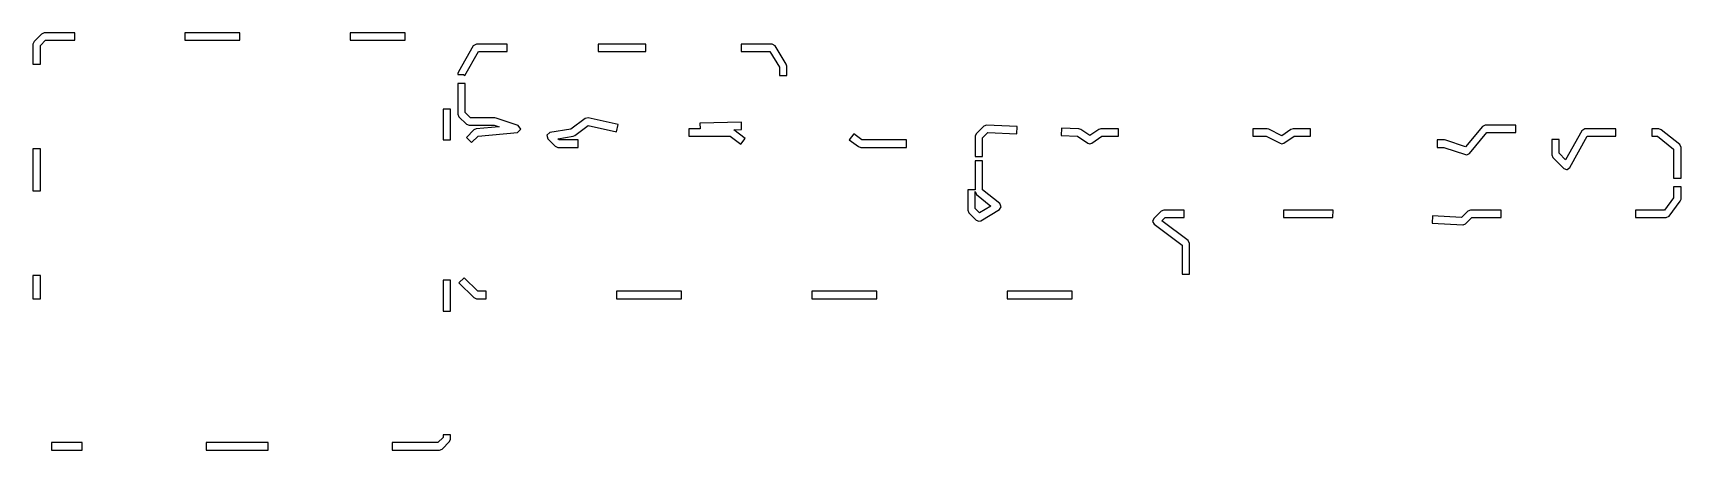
# Model space of a CAD drawing. Extents: x 0 to 5.27, y 0 to 1.33.
import ezdxf

# ---------------------------------------------------------------- set-up
doc = ezdxf.new("R2010")
doc.units = 0
doc.layers.get('0').update_dxf_attribs({"linetype": 'CONTINUOUS'})

msp = doc.modelspace()

# ---------------------------------------------------------------- linework, layer by layer
at = {"color": 160}
for p, q in [((0.0271, 1.3312), (0.0035, 1.3076)), ((0.0354, 1.3346), (0.0271, 1.3312)), ((0.1338, 1.3346), (0.0354, 1.3346)), ((0.1338, 1.311), (0.1338, 1.3346)), ((0.6616, 1.3346), (0.4857, 1.3346)), ((0.4857, 1.3346), (0.4857, 1.311)), ((0.6616, 1.311), (0.6616, 1.3346)), ((1.1894, 1.3346), (1.0135, 1.3346)), ((1.0135, 1.3346), (1.0135, 1.311)), ((1.1894, 1.311), (1.1894, 1.3346)), ((0.0035, 1.3076), (0, 1.2992)), ((0, 1.2992), (0, 1.2342)), ((0.0236, 1.2943), (0.0403, 1.311)), ((0.0236, 1.2342), (0.0236, 1.2943)), ((0.0403, 1.311), (0.1338, 1.311)), ((0.4857, 1.311), (0.6616, 1.311)), ((1.0135, 1.311), (1.1894, 1.311)), ((1.4071, 1.2933), (1.3598, 1.2106)), ((1.3803, 1.1989), (1.4242, 1.2756)), ((1.4173, 1.2992), (1.4071, 1.2933)), ((1.5157, 1.2992), (1.4173, 1.2992)), ((1.4242, 1.2756), (1.5157, 1.2756)), ((1.5157, 1.2756), (1.5157, 1.2992)), ((1.9588, 1.2992), (1.8064, 1.2992)), ((1.8064, 1.2992), (1.8064, 1.2756)), ((1.8064, 1.2756), (1.9588, 1.2756)), ((1.9588, 1.2756), (1.9588, 1.2992)), ((2.3622, 1.2992), (2.2637, 1.2992)), ((2.2637, 1.2992), (2.2637, 1.2756)), ((2.2637, 1.2756), (2.3555, 1.2756)), ((2.3555, 1.2756), (2.3858, 1.2251)), ((2.3723, 1.2935), (2.3622, 1.2992)), ((2.4078, 1.2344), (2.3723, 1.2935)), ((0, 1.2342), (0.0236, 1.2342)), ((2.3858, 1.2251), (2.3858, 1.1988)), ((2.4094, 1.2284), (2.4078, 1.2344)), ((2.4094, 1.1988), (2.4094, 1.2284)), ((1.3598, 1.2106), (1.3582, 1.2047)), ((1.3582, 1.2047), (1.3582, 1.2015)), ((1.3582, 1.2015), (1.3757, 1.2015)), ((1.3819, 1.1732), (1.3582, 1.1732)), ((1.3582, 1.1732), (1.3582, 1.0748)), ((1.3757, 1.2015), (1.3803, 1.1989)), ((1.3819, 1.0797), (1.3819, 1.1732)), ((2.3858, 1.1988), (2.4094, 1.1988)), ((1.3346, 1.0905), (1.311, 1.0905)), ((1.311, 1.0905), (1.311, 0.9921)), ((1.3346, 0.9921), (1.3346, 1.0905)), ((1.3582, 1.0748), (1.3617, 1.0665)), ((1.3617, 1.0665), (1.3854, 1.0429)), ((1.3986, 1.063), (1.3819, 1.0797)), ((1.4764, 1.063), (1.3986, 1.063)), ((1.4801, 1.0624), (1.4764, 1.063)), ((1.5509, 1.0388), (1.4801, 1.0624)), ((1.7645, 1.0607), (1.7196, 1.0269)), ((1.7742, 1.0627), (1.7645, 1.0607)), ((1.8703, 1.0414), (1.7742, 1.0627)), ((1.3854, 1.0429), (1.3937, 1.0394)), ((1.409, 1.0241), (1.3854, 1.0005)), ((1.3937, 1.0394), (1.4744, 1.0394)), ((1.4021, 0.9838), (1.4226, 1.0043)), ((1.4162, 1.0275), (1.409, 1.0241)), ((1.49, 1.0342), (1.4162, 1.0275)), ((1.4226, 1.0043), (1.5483, 1.0158)), ((1.4744, 1.0394), (1.49, 1.0342)), ((1.5483, 1.0158), (1.559, 1.0262)), ((1.559, 1.0262), (1.5509, 1.0388)), ((1.6516, 1.0156), (1.6422, 1.0075)), ((1.6422, 1.0075), (1.6452, 0.9956)), ((1.7196, 1.0269), (1.6516, 1.0156)), ((1.6781, 0.996), (1.7264, 1.0041)), ((1.7264, 1.0041), (1.7315, 1.0063)), ((1.7315, 1.0063), (1.7744, 1.0385)), ((1.7744, 1.0385), (1.8651, 1.0183)), ((1.8651, 1.0183), (1.8703, 1.0414)), ((2.1324, 1.0276), (2.096, 1.0276)), ((2.096, 1.0276), (2.096, 1.0039)), ((2.096, 1.0039), (2.2283, 1.0039)), ((2.2643, 1.049), (2.1319, 1.0457)), ((2.1319, 1.0457), (2.1324, 1.0276)), ((2.2283, 1.0039), (2.2625, 0.9784)), ((2.2399, 1.0248), (2.2649, 1.0254)), ((2.2766, 0.9972), (2.2399, 1.0248)), ((2.2649, 1.0254), (2.2643, 1.049)), ((2.6235, 1.0117), (2.6093, 0.9928)), ((2.6496, 0.9921), (2.6235, 1.0117)), ((3.0152, 1.0123), (3.0118, 1.004)), ((3.0118, 1.004), (3.0118, 0.9389)), ((3.0389, 1.0359), (3.0152, 1.0123)), ((3.0354, 0.999), (3.0519, 1.0156)), ((3.0477, 1.0394), (3.0389, 1.0359)), ((3.1461, 1.0354), (3.0477, 1.0394)), ((3.0519, 1.0156), (3.1451, 1.0118)), ((3.1451, 1.0118), (3.1461, 1.0354)), ((3.2872, 1.0298), (3.2862, 1.0062)), ((3.2862, 1.0062), (3.3387, 1.0041)), ((3.343, 1.0276), (3.2872, 1.0298)), ((3.3387, 1.0041), (3.3714, 0.9823)), ((3.3491, 1.0255), (3.343, 1.0276)), ((3.3779, 1.0064), (3.3491, 1.0255)), ((3.4068, 1.0255), (3.3779, 1.0064)), ((3.3845, 0.9823), (3.4169, 1.0039)), ((3.4134, 1.0276), (3.4068, 1.0255)), ((3.4692, 1.0276), (3.4134, 1.0276)), ((3.4169, 1.0039), (3.4692, 1.0039)), ((3.4692, 1.0039), (3.4692, 1.0276)), ((3.9449, 1.0276), (3.8992, 1.0276)), ((3.8992, 1.0276), (3.8992, 1.0039)), ((3.8992, 1.0039), (3.9421, 1.0039)), ((3.9421, 1.0039), (3.9868, 0.9816)), ((3.9501, 1.0263), (3.9449, 1.0276)), ((3.9913, 1.0057), (3.9501, 1.0263)), ((4.021, 1.0255), (3.9913, 1.0057)), ((3.9986, 0.9823), (4.0311, 1.0039)), ((4.0276, 1.0276), (4.021, 1.0255)), ((4.0834, 1.0276), (4.0276, 1.0276)), ((4.0311, 1.0039), (4.0834, 1.0039)), ((4.0834, 1.0039), (4.0834, 1.0276)), ((4.6326, 1.0351), (4.5788, 0.9704)), ((4.5917, 0.9491), (4.6472, 1.0157)), ((4.6417, 1.0394), (4.6326, 1.0351)), ((4.7401, 1.0394), (4.6417, 1.0394)), ((4.6472, 1.0157), (4.7401, 1.0157)), ((4.7401, 1.0157), (4.7401, 1.0394)), ((4.9503, 1.0215), (4.8988, 0.9289)), ((4.9119, 0.9037), (4.9676, 1.0039)), ((4.9606, 1.0276), (4.9503, 1.0215)), ((5.059, 1.0276), (4.9606, 1.0276)), ((4.9676, 1.0039), (5.059, 1.0039)), ((5.059, 1.0039), (5.059, 1.0276)), ((5.1968, 1.0276), (5.174, 1.0276)), ((5.174, 1.0276), (5.174, 1.0039)), ((5.174, 1.0039), (5.1927, 1.0039)), ((5.1927, 1.0039), (5.2441, 0.9628)), ((5.2042, 1.025), (5.1968, 1.0276)), ((5.2633, 0.9778), (5.2042, 1.025)), ((0.0236, 0.9641), (0, 0.9641)), ((0, 0.9641), (0, 0.8291)), ((0.0236, 0.8291), (0.0236, 0.9641)), ((1.311, 0.9921), (1.3346, 0.9921)), ((1.3854, 1.0005), (1.4021, 0.9838)), ((1.6452, 0.9956), (1.6688, 0.972)), ((1.6688, 0.972), (1.6771, 0.9685)), ((1.6771, 0.9685), (1.7421, 0.9685)), ((1.682, 0.9921), (1.6781, 0.996)), ((1.7421, 0.9921), (1.682, 0.9921)), ((1.7421, 0.9685), (1.7421, 0.9921)), ((2.2625, 0.9784), (2.2766, 0.9972)), ((2.6093, 0.9928), (2.6386, 0.9709)), ((2.6386, 0.9709), (2.6457, 0.9685)), ((2.6457, 0.9685), (2.7919, 0.9685)), ((2.7919, 0.9921), (2.6496, 0.9921)), ((2.7919, 0.9685), (2.7919, 0.9921)), ((3.0354, 0.9389), (3.0354, 0.999)), ((3.3714, 0.9823), (3.3779, 0.9803)), ((3.3779, 0.9803), (3.3845, 0.9823)), ((3.9868, 0.9816), (3.9921, 0.9803)), ((3.9921, 0.9803), (3.9986, 0.9823)), ((4.5118, 0.9921), (4.4881, 0.9921)), ((4.4881, 0.9921), (4.4881, 0.9685)), ((4.4881, 0.9685), (4.5099, 0.9685)), ((4.5099, 0.9685), (4.5789, 0.9455)), ((4.5155, 0.9915), (4.5118, 0.9921)), ((4.5788, 0.9704), (4.5155, 0.9915)), ((4.5827, 0.9449), (4.5917, 0.9491)), ((4.8779, 0.9932), (4.8543, 0.9932)), ((4.8543, 0.9932), (4.8543, 0.9449)), ((4.8779, 0.9498), (4.8779, 0.9932)), ((4.8988, 0.9289), (4.8779, 0.9498)), ((5.2441, 0.9628), (5.2441, 0.8701)), ((5.2677, 0.9685), (5.2633, 0.9778)), ((5.2677, 0.8701), (5.2677, 0.9685)), ((3.0118, 0.9389), (3.0354, 0.9389)), ((3.0354, 0.9252), (3.0118, 0.9252)), ((3.0118, 0.9252), (3.0118, 0.8327)), ((3.0354, 0.8325), (3.0354, 0.9252)), ((4.5789, 0.9455), (4.5827, 0.9449)), ((4.8543, 0.9449), (4.8578, 0.9365)), ((4.8578, 0.9365), (4.8932, 0.9011)), ((4.8932, 0.9011), (4.9016, 0.8976)), ((4.9016, 0.8976), (4.9032, 0.8978)), ((4.9032, 0.8978), (4.9119, 0.9037)), ((5.2441, 0.8701), (5.2677, 0.8701)), ((0, 0.8291), (0.0236, 0.8291)), ((3.0118, 0.8327), (2.9882, 0.8327)), ((2.9882, 0.8327), (2.9882, 0.7677)), ((3.0118, 0.7726), (3.0118, 0.8268)), ((3.0118, 0.8268), (3.0162, 0.8175)), ((3.0162, 0.8175), (3.062, 0.7809)), ((3.0901, 0.7887), (3.0354, 0.8325)), ((5.2441, 0.8071), (5.2146, 0.7677)), ((5.2299, 0.7488), (5.2653, 0.7961)), ((5.2677, 0.8426), (5.2441, 0.8426)), ((5.2441, 0.8426), (5.2441, 0.8071)), ((5.2653, 0.7961), (5.2677, 0.8032)), ((5.2677, 0.8032), (5.2677, 0.8426)), ((2.9882, 0.7677), (2.9916, 0.7594)), ((2.9916, 0.7594), (3.0152, 0.7357)), ((3.0254, 0.759), (3.0118, 0.7726)), ((3.062, 0.7809), (3.0254, 0.759)), ((3.0297, 0.7339), (3.0888, 0.7694)), ((3.0888, 0.7694), (3.0945, 0.7787)), ((3.0945, 0.7787), (3.0901, 0.7887)), ((3.5822, 0.7407), (3.5787, 0.7314)), ((3.6058, 0.7643), (3.5822, 0.7407)), ((3.6141, 0.7677), (3.6058, 0.7643)), ((3.6085, 0.7336), (3.619, 0.7441)), ((3.6791, 0.7677), (3.6141, 0.7677)), ((3.619, 0.7441), (3.6791, 0.7441)), ((3.6791, 0.7441), (3.6791, 0.7677)), ((4.1561, 0.7671), (3.9968, 0.7677)), ((3.9968, 0.7677), (3.9968, 0.7441)), ((3.9968, 0.7441), (4.145, 0.7441)), ((4.145, 0.7441), (4.1548, 0.7436)), ((4.1548, 0.7436), (4.1561, 0.7671)), ((4.4733, 0.7496), (4.4719, 0.726)), ((4.5663, 0.7444), (4.4733, 0.7496)), ((4.5861, 0.7643), (4.5663, 0.7444)), ((4.5792, 0.724), (4.5993, 0.7441)), ((4.5945, 0.7677), (4.5861, 0.7643)), ((4.6929, 0.7677), (4.5945, 0.7677)), ((4.5993, 0.7441), (4.6929, 0.7441)), ((4.6929, 0.7441), (4.6929, 0.7677)), ((5.2146, 0.7677), (5.122, 0.7677)), ((5.122, 0.7677), (5.122, 0.7441)), ((5.122, 0.7441), (5.2205, 0.7441)), ((5.2205, 0.7441), (5.2299, 0.7488)), ((3.0152, 0.7357), (3.0236, 0.7323)), ((3.0236, 0.7323), (3.0297, 0.7339)), ((3.5787, 0.7314), (3.5834, 0.7228)), ((3.5834, 0.7228), (3.6732, 0.6555)), ((3.6921, 0.6708), (3.6085, 0.7336)), ((4.4719, 0.726), (4.5702, 0.7205)), ((4.5702, 0.7205), (4.5709, 0.7205)), ((4.5709, 0.7205), (4.5792, 0.724)), ((3.6732, 0.6555), (3.6732, 0.563)), ((3.6968, 0.6614), (3.6921, 0.6708)), ((3.6968, 0.563), (3.6968, 0.6614)), ((0.0236, 0.559), (0, 0.559)), ((0, 0.559), (0, 0.4843)), ((0.0236, 0.4843), (0.0236, 0.559)), ((1.3346, 0.5433), (1.311, 0.5433)), ((1.311, 0.5433), (1.311, 0.4449)), ((1.3346, 0.4449), (1.3346, 0.5433)), ((1.3784, 0.5516), (1.3617, 0.5349)), ((1.3617, 0.5349), (1.409, 0.4877)), ((1.4222, 0.5079), (1.3784, 0.5516)), ((3.6732, 0.563), (3.6968, 0.563)), ((0, 0.4843), (0.0236, 0.4843)), ((1.409, 0.4877), (1.4173, 0.4843)), ((1.4173, 0.4843), (1.4489, 0.4843)), ((1.4489, 0.5079), (1.4222, 0.5079)), ((1.4489, 0.4843), (1.4489, 0.5079)), ((2.0732, 0.5079), (1.8651, 0.5079)), ((1.8651, 0.5079), (1.8651, 0.4843)), ((1.8651, 0.4843), (2.0732, 0.4843)), ((2.0732, 0.4843), (2.0732, 0.5079)), ((2.6976, 0.5079), (2.4895, 0.5079)), ((2.4895, 0.5079), (2.4895, 0.4843)), ((2.4895, 0.4843), (2.6976, 0.4843)), ((2.6976, 0.4843), (2.6976, 0.5079)), ((3.3219, 0.5079), (3.1138, 0.5079)), ((3.1138, 0.5079), (3.1138, 0.4843)), ((3.1138, 0.4843), (3.3219, 0.4843)), ((3.3219, 0.4843), (3.3219, 0.5079)), ((1.311, 0.4449), (1.3346, 0.4449)), ((0.1575, 0.0237), (0.059, 0.0237)), ((0.059, 0.0237), (0.059, 0)), ((0.059, 0), (0.1575, 0)), ((0.1575, 0), (0.1575, 0.0237)), ((0.7517, 0.0237), (0.5536, 0.0237)), ((0.5536, 0.0237), (0.5536, 0)), ((0.5536, 0), (0.7517, 0)), ((0.7517, 0), (0.7517, 0.0237)), ((1.2943, 0.0237), (1.1478, 0.0237)), ((1.1478, 0.0237), (1.1478, 0)), ((1.1478, 0), (1.2992, 0)), ((1.311, 0.0403), (1.2943, 0.0237)), ((1.2992, 0), (1.3076, 0.0034)), ((1.3076, 0.0034), (1.3312, 0.0271)), ((1.3346, 0.0487), (1.311, 0.0487)), ((1.311, 0.0487), (1.311, 0.0403)), ((1.3312, 0.0271), (1.3346, 0.0354)), ((1.3346, 0.0354), (1.3346, 0.0487))]:
    msp.add_line(p, q, dxfattribs=at)

doc.saveas('drawing.dxf')
